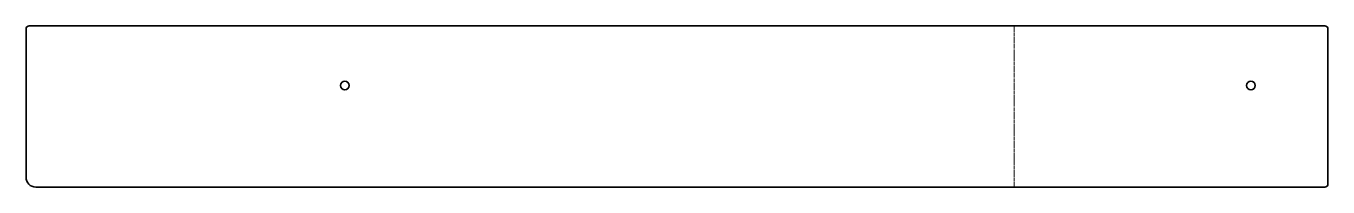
# Model space of a CAD drawing. Header units: inches. Extents: x 0 to 807, y 0 to 100.
import ezdxf

# ---------------------------------------------------------------- set-up
doc = ezdxf.new("R2010")
doc.units = ezdxf.units.IN
doc.header["$MEASUREMENT"] = 0
doc.linetypes.add('Chain', pattern=[13.68, 9.12, -1.14, 2.28, -1.14])
doc.layers.add('SIMUMAK Bend Centerline (ISO)', color=7, linetype='Chain', lineweight=9)
doc.layers.add('SIMUMAK Visible (ISO)', color=7, linetype='Continuous', lineweight=35)

# ---------------------------------------------------------------- blocks, each defined once
blk = doc.blocks.new('PTM-03-EMLAFB01')
at = {"layer": 'SIMUMAK Bend Centerline (ISO)', "ltscale": 0.263158}
blk.add_line((612.19, 0), (612.19, 100), dxfattribs=at)
at = {"layer": 'SIMUMAK Visible (ISO)'}
for p, q in [((0, 98), (0, 6)), ((804.6, 100), (2, 100)), ((806.6, 2), (806.6, 98)), ((804.6, 0), (6, 0))]:
    blk.add_line(p, q, dxfattribs=at)
for centre in [(197.5, 63), (758.87, 63)]:
    blk.add_circle(centre, 2.7, dxfattribs=at)
at = {"layer": 'SIMUMAK Visible (ISO)', "extrusion": (0, 0, -1)}
for centre, radius, start, end in [((-2, 98), 2, 0, 90), ((-804.6, 98), 2, 90, 180), ((-6, 6), 6, 270, 360), ((-804.6, 2), 2, 180, 270)]:
    blk.add_arc(centre, radius, start, end, dxfattribs=at)

msp = doc.modelspace()

# ---------------------------------------------------------------- block references
msp.add_blockref('PTM-03-EMLAFB01', (0, 0))

doc.saveas('drawing.dxf')
